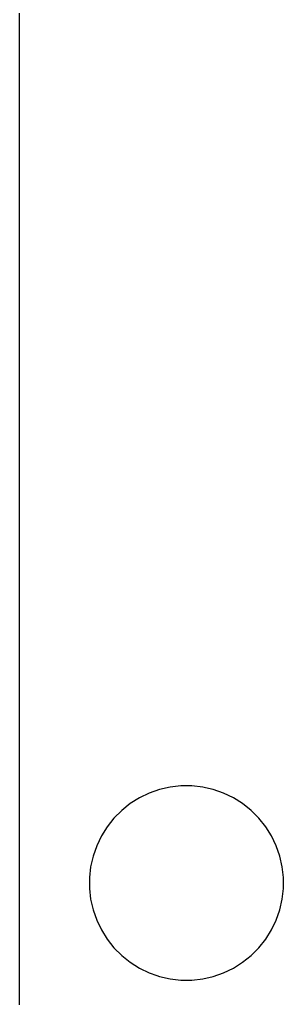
# Model space of a CAD drawing. Header units: inches. Extents: x 6.57 to 9.79, y -8.72 to -3.17.
# Drawn here: x 6.57 to 6.827, y -6.067 to -5.114 of the extents above; entities that cross this region are included whole.
import ezdxf

# ---------------------------------------------------------------- set-up
doc = ezdxf.new("R2010")
doc.units = ezdxf.units.IN
doc.header["$MEASUREMENT"] = 0
doc.layers.add('B.Cu', color=153, linetype='CONTINUOUS', true_color=0x4d7fc4)

msp = doc.modelspace()

# ---------------------------------------------------------------- linework, layer by layer
at = {"layer": 'B.Cu', "linetype": 'CONTINUOUS'}
for p, q in [((6.5697, -5.94942), (6.5697, -3.32146)), ((6.5697, -5.22296), (6.5697, -3.32146)), ((6.5697, -5.22296), (6.5697, -3.32146)), ((6.5697, -5.94942), (6.5697, -3.32146)), ((6.5697, -5.6469), (6.5697, -5.22296)), ((6.5697, -5.94942), (6.5697, -5.22296)), ((6.5697, -5.78938), (6.5697, -5.6469)), ((6.5697, -5.94942), (6.5697, -5.78938)), ((6.72698, -5.86022), (6.71643, -5.86141)), ((6.72698, -5.86022), (6.71643, -5.86141)), ((6.72698, -5.86022), (6.71643, -5.86141)), ((6.72698, -5.86022), (6.71643, -5.86141)), ((6.73759, -5.86022), (6.72698, -5.86022)), ((6.72698, -5.86022), (6.72698, -5.86022)), ((6.73759, -5.86022), (6.72698, -5.86022)), ((6.72698, -5.86022), (6.72698, -5.86022)), ((6.73759, -5.86022), (6.72698, -5.86022)), ((6.72698, -5.86022), (6.72698, -5.86022)), ((6.73759, -5.86022), (6.72698, -5.86022)), ((6.72698, -5.86022), (6.72698, -5.86022)), ((6.74814, -5.86141), (6.73759, -5.86022)), ((6.73759, -5.86022), (6.73759, -5.86022)), ((6.74814, -5.86141), (6.73759, -5.86022)), ((6.73759, -5.86022), (6.73759, -5.86022)), ((6.74814, -5.86141), (6.73759, -5.86022)), ((6.73759, -5.86022), (6.73759, -5.86022)), ((6.74814, -5.86141), (6.73759, -5.86022)), ((6.73759, -5.86022), (6.73759, -5.86022)), ((6.69606, -5.86727), (6.6865, -5.87188)), ((6.69606, -5.86727), (6.6865, -5.87188)), ((6.69606, -5.86727), (6.6865, -5.87188)), ((6.69606, -5.86727), (6.6865, -5.87188)), ((6.70608, -5.86377), (6.69606, -5.86727)), ((6.70608, -5.86377), (6.69606, -5.86727)), ((6.70608, -5.86377), (6.69606, -5.86727)), ((6.70608, -5.86377), (6.69606, -5.86727)), ((6.71643, -5.86141), (6.70608, -5.86377)), ((6.71643, -5.86141), (6.70608, -5.86377)), ((6.71643, -5.86141), (6.70608, -5.86377)), ((6.71643, -5.86141), (6.70608, -5.86377)), ((6.70608, -5.86377), (6.70608, -5.86377)), ((6.70608, -5.86377), (6.70608, -5.86377)), ((6.70608, -5.86377), (6.70608, -5.86377)), ((6.70608, -5.86377), (6.70608, -5.86377)), ((6.71643, -5.86141), (6.71643, -5.86141)), ((6.71643, -5.86141), (6.71643, -5.86141)), ((6.71643, -5.86141), (6.71643, -5.86141)), ((6.71643, -5.86141), (6.71643, -5.86141)), ((6.74814, -5.86141), (6.74814, -5.86141)), ((6.74814, -5.86141), (6.74814, -5.86141)), ((6.74814, -5.86141), (6.74814, -5.86141)), ((6.74814, -5.86141), (6.74814, -5.86141)), ((6.74814, -5.86141), (6.74814, -5.86141)), ((6.74814, -5.86141), (6.74814, -5.86141)), ((6.74814, -5.86141), (6.74814, -5.86141)), ((6.74814, -5.86141), (6.74814, -5.86141)), ((6.75073, -5.862), (6.74814, -5.86141)), ((6.75073, -5.862), (6.74814, -5.86141)), ((6.75073, -5.862), (6.74814, -5.86141)), ((6.75073, -5.862), (6.74814, -5.86141)), ((6.75849, -5.86377), (6.75073, -5.862)), ((6.75849, -5.86377), (6.75073, -5.862)), ((6.75849, -5.86377), (6.75073, -5.862)), ((6.75849, -5.86377), (6.75073, -5.862)), ((6.76851, -5.86727), (6.75849, -5.86377)), ((6.75849, -5.86377), (6.75849, -5.86377)), ((6.76851, -5.86727), (6.75849, -5.86377)), ((6.75849, -5.86377), (6.75849, -5.86377)), ((6.76851, -5.86727), (6.75849, -5.86377)), ((6.75849, -5.86377), (6.75849, -5.86377)), ((6.76851, -5.86727), (6.75849, -5.86377)), ((6.75849, -5.86377), (6.75849, -5.86377)), ((6.77807, -5.87188), (6.76851, -5.86727)), ((6.77807, -5.87188), (6.76851, -5.86727)), ((6.77807, -5.87188), (6.76851, -5.86727)), ((6.77807, -5.87188), (6.76851, -5.86727)), ((6.67751, -5.87753), (6.66921, -5.88414)), ((6.67751, -5.87753), (6.66921, -5.88414)), ((6.67751, -5.87753), (6.66921, -5.88414)), ((6.67751, -5.87753), (6.66921, -5.88414)), ((6.6865, -5.87188), (6.67751, -5.87753)), ((6.6865, -5.87188), (6.67751, -5.87753)), ((6.6865, -5.87188), (6.67751, -5.87753)), ((6.6865, -5.87188), (6.67751, -5.87753)), ((6.78706, -5.87753), (6.77807, -5.87188)), ((6.77807, -5.87188), (6.77807, -5.87188)), ((6.78706, -5.87753), (6.77807, -5.87188)), ((6.77807, -5.87188), (6.77807, -5.87188)), ((6.78706, -5.87753), (6.77807, -5.87188)), ((6.77807, -5.87188), (6.77807, -5.87188)), ((6.78706, -5.87753), (6.77807, -5.87188)), ((6.77807, -5.87188), (6.77807, -5.87188)), ((6.79536, -5.88414), (6.78706, -5.87753)), ((6.79536, -5.88414), (6.78706, -5.87753)), ((6.79536, -5.88414), (6.78706, -5.87753)), ((6.79536, -5.88414), (6.78706, -5.87753)), ((6.66921, -5.88414), (6.6617, -5.89165)), ((6.66921, -5.88414), (6.6617, -5.89165)), ((6.66921, -5.88414), (6.6617, -5.89165)), ((6.66921, -5.88414), (6.6617, -5.89165)), ((6.80286, -5.89165), (6.79536, -5.88414)), ((6.80286, -5.89165), (6.79536, -5.88414)), ((6.80286, -5.89165), (6.79536, -5.88414)), ((6.80286, -5.89165), (6.79536, -5.88414)), ((6.6617, -5.89165), (6.65509, -5.89995)), ((6.6617, -5.89165), (6.65509, -5.89995)), ((6.6617, -5.89165), (6.65509, -5.89995)), ((6.6617, -5.89165), (6.65509, -5.89995)), ((6.80948, -5.89995), (6.80286, -5.89165)), ((6.80948, -5.89995), (6.80286, -5.89165)), ((6.80948, -5.89995), (6.80286, -5.89165)), ((6.80948, -5.89995), (6.80286, -5.89165)), ((6.65509, -5.89995), (6.64944, -5.90894)), ((6.65509, -5.89995), (6.64944, -5.90894)), ((6.65509, -5.89995), (6.64944, -5.90894)), ((6.65509, -5.89995), (6.64944, -5.90894)), ((6.81513, -5.90894), (6.80948, -5.89995)), ((6.81513, -5.90894), (6.80948, -5.89995)), ((6.81513, -5.90894), (6.80948, -5.89995)), ((6.81513, -5.90894), (6.80948, -5.89995)), ((6.64944, -5.90894), (6.64483, -5.9185)), ((6.64944, -5.90894), (6.64483, -5.9185)), ((6.64944, -5.90894), (6.64483, -5.9185)), ((6.64944, -5.90894), (6.64483, -5.9185)), ((6.81973, -5.9185), (6.81513, -5.90894)), ((6.81973, -5.9185), (6.81513, -5.90894)), ((6.81973, -5.9185), (6.81513, -5.90894)), ((6.81973, -5.9185), (6.81513, -5.90894)), ((6.64483, -5.9185), (6.64133, -5.92852)), ((6.64483, -5.9185), (6.64133, -5.92852)), ((6.64483, -5.9185), (6.64133, -5.92852)), ((6.64483, -5.9185), (6.64133, -5.92852)), ((6.82324, -5.92852), (6.81973, -5.9185)), ((6.82324, -5.92852), (6.81973, -5.9185)), ((6.82324, -5.92852), (6.81973, -5.9185)), ((6.82324, -5.92852), (6.81973, -5.9185)), ((6.64133, -5.92852), (6.63896, -5.93887)), ((6.64133, -5.92852), (6.63896, -5.93887)), ((6.64133, -5.92852), (6.63896, -5.93887)), ((6.64133, -5.92852), (6.63896, -5.93887)), ((6.64133, -5.92852), (6.64133, -5.92852)), ((6.64133, -5.92852), (6.64133, -5.92852)), ((6.64133, -5.92852), (6.64133, -5.92852)), ((6.64133, -5.92852), (6.64133, -5.92852)), ((6.8256, -5.93887), (6.82324, -5.92852)), ((6.8256, -5.93887), (6.82324, -5.92852)), ((6.8256, -5.93887), (6.82324, -5.92852)), ((6.8256, -5.93887), (6.82324, -5.92852)), ((6.63896, -5.93887), (6.63778, -5.94942)), ((6.63896, -5.93887), (6.63778, -5.94942)), ((6.63896, -5.93887), (6.63778, -5.94942)), ((6.63896, -5.93887), (6.63778, -5.94942)), ((6.63896, -5.93887), (6.63896, -5.93887)), ((6.63896, -5.93887), (6.63896, -5.93887)), ((6.63896, -5.93887), (6.63896, -5.93887)), ((6.63896, -5.93887), (6.63896, -5.93887)), ((6.82679, -5.94942), (6.8256, -5.93887)), ((6.82679, -5.94942), (6.8256, -5.93887)), ((6.82679, -5.94942), (6.8256, -5.93887)), ((6.82679, -5.94942), (6.8256, -5.93887)), ((6.5697, -6.33548), (6.5697, -5.94942)), ((6.5697, -6.09877), (6.5697, -5.94942)), ((6.5697, -6.33548), (6.5697, -5.94942)), ((6.5697, -6.57628), (6.5697, -5.94942)), ((6.63778, -5.94942), (6.63778, -5.96003)), ((6.63778, -5.94942), (6.63778, -5.96003)), ((6.63778, -5.94942), (6.63778, -5.96003)), ((6.63778, -5.94942), (6.63778, -5.96003)), ((6.82679, -5.96003), (6.82679, -5.94942)), ((6.82679, -5.96003), (6.82679, -5.94942)), ((6.82679, -5.94942), (6.82679, -5.94942)), ((6.82679, -5.96003), (6.82679, -5.94942)), ((6.82679, -5.96003), (6.82679, -5.94942)), ((6.63778, -5.96003), (6.63896, -5.97058)), ((6.63778, -5.96003), (6.63896, -5.97058)), ((6.63778, -5.96003), (6.63896, -5.97058)), ((6.63778, -5.96003), (6.63896, -5.97058)), ((6.8256, -5.97058), (6.82679, -5.96003)), ((6.8256, -5.97058), (6.82679, -5.96003)), ((6.8256, -5.97058), (6.82679, -5.96003)), ((6.8256, -5.97058), (6.82679, -5.96003)), ((6.63896, -5.97058), (6.63896, -5.97058)), ((6.63896, -5.97058), (6.64133, -5.98093)), ((6.63896, -5.97058), (6.63896, -5.97058)), ((6.63896, -5.97058), (6.64133, -5.98093)), ((6.63896, -5.97058), (6.63896, -5.97058)), ((6.63896, -5.97058), (6.64133, -5.98093)), ((6.63896, -5.97058), (6.63896, -5.97058)), ((6.63896, -5.97058), (6.64133, -5.98093)), ((6.82324, -5.98093), (6.8256, -5.97058)), ((6.82324, -5.98093), (6.8256, -5.97058)), ((6.82324, -5.98093), (6.8256, -5.97058)), ((6.82324, -5.98093), (6.8256, -5.97058)), ((6.64133, -5.98093), (6.64133, -5.98093)), ((6.64133, -5.98093), (6.64483, -5.99095)), ((6.64133, -5.98093), (6.64133, -5.98093)), ((6.64133, -5.98093), (6.64483, -5.99095)), ((6.64133, -5.98093), (6.64133, -5.98093)), ((6.64133, -5.98093), (6.64483, -5.99095)), ((6.64133, -5.98093), (6.64133, -5.98093)), ((6.64133, -5.98093), (6.64483, -5.99095)), ((6.81973, -5.99095), (6.82324, -5.98093)), ((6.81973, -5.99095), (6.82324, -5.98093)), ((6.81973, -5.99095), (6.82324, -5.98093)), ((6.81973, -5.99095), (6.82324, -5.98093)), ((6.64483, -5.99095), (6.64944, -6.00051)), ((6.64483, -5.99095), (6.64944, -6.00051)), ((6.64483, -5.99095), (6.64944, -6.00051)), ((6.64483, -5.99095), (6.64944, -6.00051)), ((6.81513, -6.00051), (6.81973, -5.99095)), ((6.81513, -6.00051), (6.81973, -5.99095)), ((6.81513, -6.00051), (6.81973, -5.99095)), ((6.81513, -6.00051), (6.81973, -5.99095)), ((6.64944, -6.00051), (6.64944, -6.00051)), ((6.64944, -6.00051), (6.65509, -6.0095)), ((6.64944, -6.00051), (6.64944, -6.00051)), ((6.64944, -6.00051), (6.65509, -6.0095)), ((6.64944, -6.00051), (6.64944, -6.00051)), ((6.64944, -6.00051), (6.65509, -6.0095)), ((6.64944, -6.00051), (6.64944, -6.00051)), ((6.64944, -6.00051), (6.65509, -6.0095)), ((6.80948, -6.0095), (6.81513, -6.00051)), ((6.80948, -6.0095), (6.81513, -6.00051)), ((6.80948, -6.0095), (6.81513, -6.00051)), ((6.80948, -6.0095), (6.81513, -6.00051)), ((6.65509, -6.0095), (6.6617, -6.0178)), ((6.65509, -6.0095), (6.6617, -6.0178)), ((6.65509, -6.0095), (6.6617, -6.0178)), ((6.65509, -6.0095), (6.6617, -6.0178)), ((6.80286, -6.0178), (6.80948, -6.0095)), ((6.80286, -6.0178), (6.80948, -6.0095)), ((6.80286, -6.0178), (6.80948, -6.0095)), ((6.80286, -6.0178), (6.80948, -6.0095)), ((6.6617, -6.0178), (6.66921, -6.0253)), ((6.6617, -6.0178), (6.66921, -6.0253)), ((6.6617, -6.0178), (6.66921, -6.0253)), ((6.6617, -6.0178), (6.66921, -6.0253)), ((6.79536, -6.0253), (6.80286, -6.0178)), ((6.79536, -6.0253), (6.80286, -6.0178)), ((6.79536, -6.0253), (6.80286, -6.0178)), ((6.79536, -6.0253), (6.80286, -6.0178)), ((6.66921, -6.0253), (6.67751, -6.03192)), ((6.66921, -6.0253), (6.67751, -6.03192)), ((6.66921, -6.0253), (6.67751, -6.03192)), ((6.66921, -6.0253), (6.67751, -6.03192)), ((6.67751, -6.03192), (6.6865, -6.03757)), ((6.67751, -6.03192), (6.6865, -6.03757)), ((6.67751, -6.03192), (6.6865, -6.03757)), ((6.67751, -6.03192), (6.6865, -6.03757)), ((6.77807, -6.03757), (6.78706, -6.03192)), ((6.77807, -6.03757), (6.78706, -6.03192)), ((6.77807, -6.03757), (6.78706, -6.03192)), ((6.77807, -6.03757), (6.78706, -6.03192)), ((6.78706, -6.03192), (6.79536, -6.0253)), ((6.78706, -6.03192), (6.79536, -6.0253)), ((6.78706, -6.03192), (6.79536, -6.0253)), ((6.78706, -6.03192), (6.79536, -6.0253)), ((6.6865, -6.03757), (6.69606, -6.04218)), ((6.6865, -6.03757), (6.69606, -6.04218)), ((6.6865, -6.03757), (6.69606, -6.04218)), ((6.6865, -6.03757), (6.69606, -6.04218)), ((6.76851, -6.04218), (6.77807, -6.03757)), ((6.76851, -6.04218), (6.77807, -6.03757)), ((6.76851, -6.04218), (6.77807, -6.03757)), ((6.76851, -6.04218), (6.77807, -6.03757)), ((6.69606, -6.04218), (6.70358, -6.04481)), ((6.69606, -6.04218), (6.70358, -6.04481)), ((6.69606, -6.04218), (6.70358, -6.04481)), ((6.69606, -6.04218), (6.70358, -6.04481)), ((6.70358, -6.04481), (6.70608, -6.04568)), ((6.70358, -6.04481), (6.70608, -6.04568)), ((6.70358, -6.04481), (6.70608, -6.04568)), ((6.70358, -6.04481), (6.70608, -6.04568)), ((6.70608, -6.04568), (6.70608, -6.04568)), ((6.70608, -6.04568), (6.70608, -6.04568)), ((6.70608, -6.04568), (6.70608, -6.04568)), ((6.70608, -6.04568), (6.71643, -6.04804)), ((6.70608, -6.04568), (6.70608, -6.04568)), ((6.70608, -6.04568), (6.70608, -6.04568)), ((6.70608, -6.04568), (6.70608, -6.04568)), ((6.70608, -6.04568), (6.71643, -6.04804)), ((6.70608, -6.04568), (6.70608, -6.04568)), ((6.70608, -6.04568), (6.70608, -6.04568)), ((6.70608, -6.04568), (6.70608, -6.04568)), ((6.70608, -6.04568), (6.71643, -6.04804)), ((6.70608, -6.04568), (6.70608, -6.04568)), ((6.70608, -6.04568), (6.70608, -6.04568)), ((6.70608, -6.04568), (6.70608, -6.04568)), ((6.70608, -6.04568), (6.71643, -6.04804)), ((6.71643, -6.04804), (6.72698, -6.04923)), ((6.71643, -6.04804), (6.72698, -6.04923)), ((6.71643, -6.04804), (6.72698, -6.04923)), ((6.71643, -6.04804), (6.72698, -6.04923)), ((6.72698, -6.04923), (6.72698, -6.04923)), ((6.72698, -6.04923), (6.72698, -6.04923)), ((6.72698, -6.04923), (6.73759, -6.04923)), ((6.72698, -6.04923), (6.72698, -6.04923)), ((6.72698, -6.04923), (6.72698, -6.04923)), ((6.72698, -6.04923), (6.73759, -6.04923)), ((6.72698, -6.04923), (6.72698, -6.04923)), ((6.72698, -6.04923), (6.72698, -6.04923)), ((6.72698, -6.04923), (6.73759, -6.04923)), ((6.72698, -6.04923), (6.72698, -6.04923)), ((6.72698, -6.04923), (6.72698, -6.04923)), ((6.72698, -6.04923), (6.73759, -6.04923)), ((6.73759, -6.04923), (6.74814, -6.04804)), ((6.73759, -6.04923), (6.74814, -6.04804)), ((6.73759, -6.04923), (6.74814, -6.04804)), ((6.73759, -6.04923), (6.74814, -6.04804)), ((6.73759, -6.04923), (6.73759, -6.04923)), ((6.73759, -6.04923), (6.73759, -6.04923)), ((6.73759, -6.04923), (6.73759, -6.04923)), ((6.73759, -6.04923), (6.73759, -6.04923)), ((6.74814, -6.04804), (6.75849, -6.04568)), ((6.74814, -6.04804), (6.75849, -6.04568)), ((6.74814, -6.04804), (6.75849, -6.04568)), ((6.74814, -6.04804), (6.75849, -6.04568)), ((6.75849, -6.04568), (6.76851, -6.04218)), ((6.75849, -6.04568), (6.76851, -6.04218)), ((6.75849, -6.04568), (6.76851, -6.04218)), ((6.75849, -6.04568), (6.76851, -6.04218))]:
    msp.add_line(p, q, dxfattribs=at)

doc.saveas('drawing.dxf')
